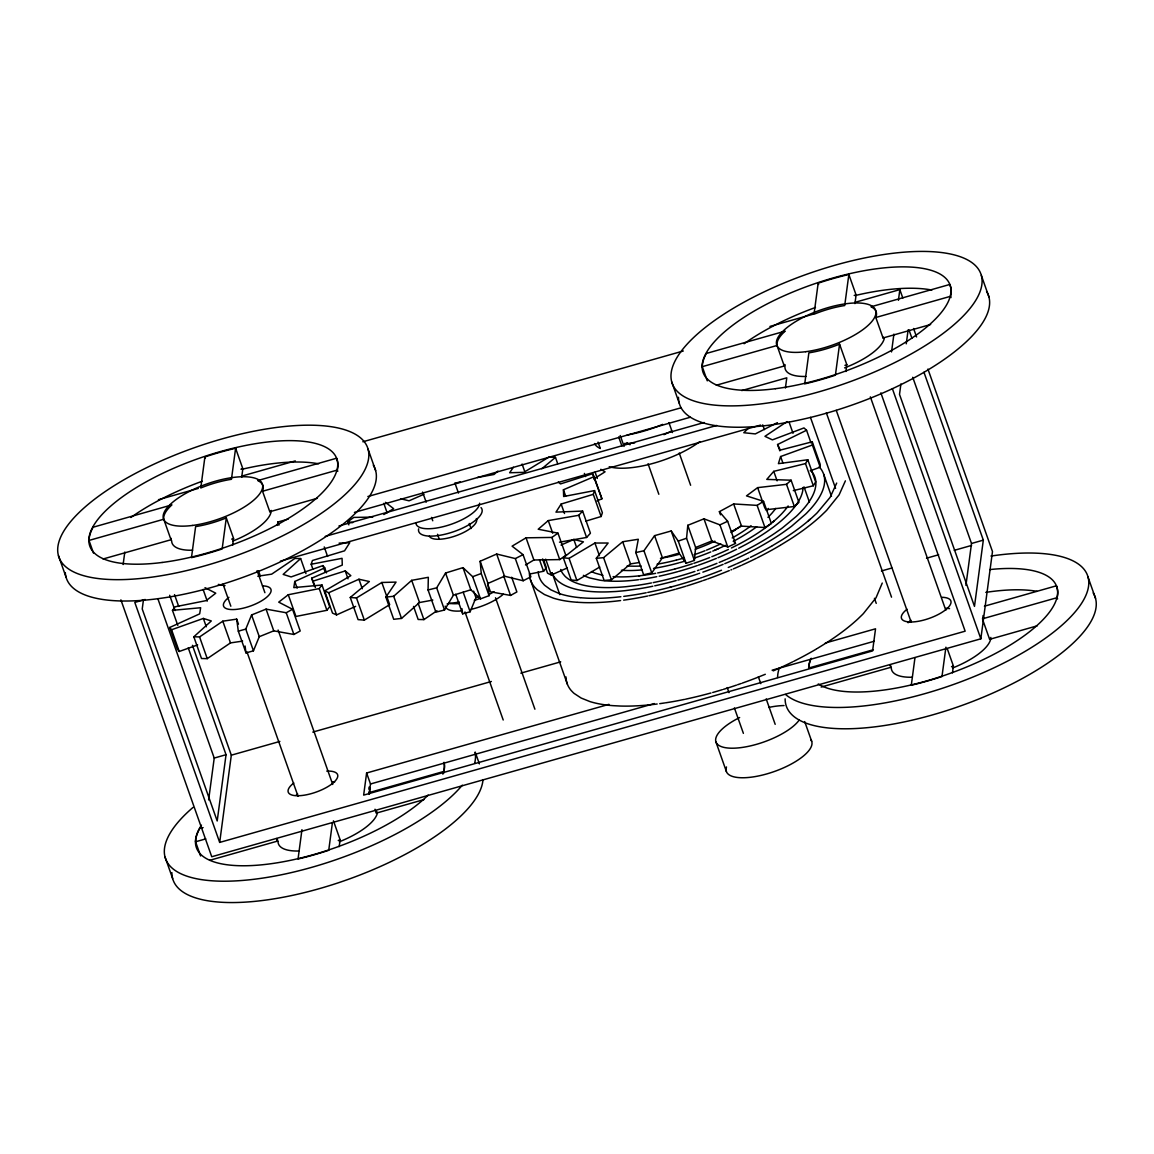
<?xml version="1.0" encoding="UTF-8"?>
<svg xmlns="http://www.w3.org/2000/svg" width="1154" height="1154" viewBox="0 0 1154 1154"><rect width="100%" height="100%" fill="white"/><g stroke="black" fill="none" stroke-linecap="round" stroke-linejoin="round"><path stroke-width="1.5" d="M487.998 583.419L504.5 576.192L523.18 580.75L530.883 576.812L523.05 554.656L515.333 558.579L496.667 554.035L480.165 561.248L487.998 583.419L489.094 595.666L480.511 598.854L470.832 589.809L453.407 595.204L444.521 610.004L435.895 612.139L428.062 589.968L428.322 577.303L411.689 580.347L393.687 596.257L385.869 597.137L393.716 619.294L401.52 618.429L419.522 602.518L432.837 600.08M694.391 560.426L686.558 538.254L687.798 525.315L703.969 518.824L719.937 524.868L727.64 521.291L735.487 543.447L727.785 547.039L711.816 540.995L695.631 547.472L694.391 560.426L686.096 563.253L679.057 553.127L671.21 530.97L654.578 535.644L643.946 550.761L635.796 552.564L643.629 574.735L651.779 572.918L662.425 557.815L679.057 553.127M123.132 564.522L124.791 552.059M143.399 600.268L142.23 608.995L217.197 820.97L226.04 754.702L188.261 647.87M204.907 456.941L200.767 487.983A52.406 18.522 -19.5 0 1 231.449 479.299L235.604 448.257A130.993 46.319 -19.5 0 0 204.907 456.941L205.369 458.225M226.299 517.886L222.159 548.943A130.993 46.319 -19.5 0 1 191.477 557.642L195.617 526.599A52.406 18.522 -19.5 0 0 226.299 517.886L233.555 538.384L232.632 545.279M241.691 477.367L242.845 468.74L235.604 448.257M208.629 799.91L214.226 758.063L157.838 598.652M880.863 392.879L965.148 631.18L219.678 842.42L231.319 755.178L192.458 645.331M277.393 525.431L277.84 522.026L288.226 519.084M301.959 829.668L298.049 858.994A130.993 46.319 -19.5 0 0 328.731 850.282L332.41 822.687M339.204 846.632L340.127 839.723L333.434 820.811M608.951 704.344L366.611 773.007L363.654 795.12L872.583 650.914L875.54 628.8L825.341 643.023M369.121 794.197L370.492 783.984L366.611 773.007M785.412 388.032L786.783 377.82L741.777 390.586M818.157 283.177L814.017 314.22A52.406 18.522 -19.5 0 1 844.714 305.536L848.854 274.493A130.993 46.319 -19.5 0 0 818.157 283.177L818.619 284.461M839.564 344.123L835.409 375.18A130.993 46.319 -19.5 0 1 804.727 383.878L808.867 352.835A52.406 18.522 -19.5 0 0 839.564 344.123L846.805 364.621L845.882 371.516M854.941 303.603L856.095 294.977L848.854 274.493M891.537 351.927L893.903 334.126M898.418 300.314L899.846 289.625L854.811 302.391M900.913 383.95L899.514 394.408L974.481 606.384L983.323 540.13L923.95 372.237M906.265 343.834L908.126 329.885M914.978 657.636L911.299 685.216A130.993 46.319 -19.5 0 0 941.981 676.518L945.905 647.192M952.454 672.854L953.377 665.959L947.246 648.62M965.927 585.323L971.509 543.476L912.742 377.286M120.896 599.849L211.745 856.744L980.842 638.811L992.483 551.583L927.931 369.064M326.51 572.889L324.736 567.869L294.789 581.472L293.808 587.617L321.995 585.006L329.683 606.73L326.914 610.293L295.958 616.467L288.269 594.743L319.225 588.569L321.995 585.006M635.796 552.564L638.292 539.264L622.684 541.745L603.585 557.67L596.301 558.305L604.148 580.462L611.418 579.827L630.517 563.902L639.186 562.532M882.247 583.058L876.045 597.743L863.394 613.582A171.47 60.628 -19.5 0 1 861.706 615.284L858.143 618.717A170.504 60.282 -19.5 0 1 856.282 620.434L854.335 622.15A169.955 60.095 -19.5 0 1 839.146 634.181L836.751 635.897A169.566 59.95 -19.5 0 1 826.682 642.677L817.263 648.49M836.693 483.064L830.13 497.345L817.306 512.664A162.022 57.282 -19.5 0 1 815.647 514.295L812.142 517.54A160.738 56.82 -19.5 0 1 793.606 532.182L791.298 533.783A160.377 56.705 -19.5 0 1 781.561 540.173L772.372 545.698M845.392 480.843L839.117 494.85L826.812 510.14A171.47 60.628 -19.5 0 1 825.124 511.842L821.561 515.275A170.504 60.282 -19.5 0 1 819.701 516.992L817.753 518.709A169.955 60.095 -19.5 0 1 802.564 530.753L800.169 532.456A169.566 59.95 -19.5 0 1 790.101 539.235L780.566 545.121M811.031 442.92L806.559 430.254L777.58 444.506L780.335 450.089L812.243 441.794L812.387 445.011L780.609 456.537L778.402 463.663L807.814 459.754L815.662 481.91L813.339 485.762L793.288 490.652M312.849 568.994L311.176 564.248L312.431 560.498L344.57 550.804L349.734 542.712L339.088 543.145M585.9 521.103L601.119 516.516L593.286 494.345L594.541 490.594L563.657 496.523L563.426 489.758L594.079 476.631L592.608 473.717L560.483 483.93L558.247 482.026M601.119 516.516L602.374 512.751L594.541 490.594M253.447 650.813L245.773 629.089L251.586 614.967L266.069 609.124L286.221 612.745L292.539 609.269L300.213 630.993L293.895 634.469L273.758 630.849L259.275 636.691L253.447 650.813L246.004 652.89L238.315 631.166L236.685 619.135L222.809 621.184L199.57 636.921L193.829 636.792L201.503 658.516L207.244 658.645L230.483 642.908L242.628 641.105M455.729 594.252L462.667 613.856L470.125 611.779L475.938 597.657L473.63 591.122M428.062 589.968L436.674 587.833L445.559 573.033L462.985 567.638L472.664 576.697L480.511 598.854M765.463 509.808L794.356 506.491L798.929 502.365L791.096 480.208L766.79 479.4L773.757 471.351L805.492 463.591L807.814 459.754M593.286 494.345L561.147 504.038L555.983 512.131L582.611 511.063L590.444 533.22L586.593 537.461L559.488 542.164M385.869 597.137L396.053 582.092L381.83 582.481L356.485 597.945L350.253 597.469L358.086 619.626L364.332 620.116L389.677 604.653L381.83 582.481M513.357 467.283L509.65 472.751L523.887 472.347L549.217 456.897L555.463 457.373L557.699 463.706M775.762 508.395L775.286 509.044A103.846 36.712 -19.5 0 1 774.522 510.054L772.17 512.91A102.461 36.221 -19.5 0 1 770.136 515.117L767.929 517.338M766.92 510.558L767.136 510.256A93.936 33.206 -19.5 0 0 768.391 508.452M787.201 507.27L785.586 509.347A116.482 41.183 -19.5 0 1 784.633 510.501L782.614 512.794A115.789 40.938 -19.5 0 1 768.333 525.647L765.261 527.941A115.89 40.967 -19.5 0 1 763.645 529.109L758.611 532.571A114.563 40.505 -19.5 0 1 747.677 539.351L745.758 540.447A113.986 40.303 -19.5 0 1 743.811 541.543L739.829 543.707A114.159 40.361 -19.5 0 1 737.795 544.775L731.42 547.991M596.301 558.305L608.129 543.015L594.93 543.044L569.066 558.377L563.311 557.786L571.143 579.943L576.913 580.549L599.734 567.018M177.788 625.381L172.465 610.336L175.235 606.773L206.191 600.614L215.755 593.199L204.994 587.66M529.816 574L543.577 571.259L546.347 567.696L543.462 559.531M525.503 564.984L533.884 559.993L559.733 559.589L565.806 555.305L557.973 533.134L538.211 529.224L548.265 520.598L578.745 515.29L582.611 511.063M748.758 427.874L743.796 432.721L755.322 433.918L777.421 422.638M193.829 636.792L211.312 620.953L203.349 618.429L171.571 629.752L169.725 627.473L199.671 613.87L200.652 607.74L172.465 610.336M305.954 573.596L300.646 558.55L283.148 574.403L291.125 576.928L322.904 565.59L324.736 567.869M731.492 531.504L741.503 526.109L764.972 527.537L771.391 523.512L763.559 501.341L746.508 495.874L757.63 487.637L786.523 484.319L791.096 480.208M497.893 471.077L494.027 474.482L477.395 477.525M810.31 519.17L808.406 520.8M774.118 520.944L772.747 522.113M350.253 597.469L369.352 581.529L358.937 579.236L328.731 592.723L324.663 590.949L350.83 575.658L345.234 570.913L313.109 581.126L311.638 578.212L342.276 565.071L342.06 558.32L311.176 564.248M541.817 468.755L555.463 457.373M563.311 557.786L583.405 541.846L573.798 539.452L561.032 545.077M288.269 594.743L278.72 602.143L292.539 609.269M348.869 524.868L347.743 521.709L353.831 517.41L372.771 517.122M523.05 554.656L512.087 546.159L526.051 537.822L551.886 537.432L557.973 533.134M413.55 606.413L418.166 619.482L423.907 619.611L436.977 610.754M787.071 421.585L764.943 436.327L772.415 439.876L803.977 427.932L806.559 430.254M735.689 529.513L733.295 531.071M593.646 478.997L605.071 471.827L600.801 469.289M720.5 514.814L719.375 511.655L733.655 503.952L757.125 505.38L763.559 501.341M731.016 532.484L732.054 531.85A78.501 27.754 -19.5 0 0 737.997 527.926L739.108 527.133A79.063 27.956 -19.5 0 0 741.286 525.546M383.849 514.511L393.629 508.683L385.407 502.307M780.09 545.409L779.267 545.885A168.83 59.691 -19.5 0 1 758.741 557.079L757.24 557.844M816.556 648.909L815.849 649.327A168.83 59.691 -19.5 0 1 795.322 660.521L793.822 661.271M771.911 545.957L771.117 546.419A159.54 56.402 -19.5 0 1 751.427 556.892L750.475 557.368M732.213 537.937L733.785 537.057A91.743 32.442 -19.5 0 0 744.085 530.739L745.455 529.816A92.378 32.658 -19.5 0 0 751.095 525.777M487.536 583.635L490.421 591.8L510.558 595.435L516.877 591.944L511.684 577.245M738.69 548.208L745.455 544.674A123.492 43.664 -19.5 0 0 747.604 543.505L751.817 541.139A123.016 43.491 -19.5 0 0 753.879 539.942L755.899 538.745A123.925 43.809 -19.5 0 0 767.396 531.359L772.646 527.609A125.483 44.357 -19.5 0 0 774.334 526.354L777.551 523.829A124.747 44.112 -19.5 0 0 782.08 520.05L783.508 518.781A125.137 44.241 -19.5 0 0 792.149 510.025L794.197 507.572A126.046 44.559 -19.5 0 0 795.135 506.346L796.866 503.923A125.757 44.458 -19.5 0 0 799.073 500.36L799.708 499.192A126.435 44.703 -19.5 0 0 802.621 491.33L802.809 490.262A127.07 44.919 -19.5 0 0 803.069 487.478M746.609 553.704L744.835 554.569A145.433 51.411 -19.5 0 1 736.67 558.449M756.187 558.363L755.668 558.623A168.066 59.417 -19.5 0 1 746.277 563.138L742.008 565.085M792.769 661.79L792.25 662.05A168.066 59.417 -19.5 0 1 782.845 666.565L773.209 670.907M736.627 549.232L734.362 550.343A122.67 43.376 -19.5 0 1 727.438 553.603L720.356 556.718A123.016 43.491 -19.5 0 1 717.932 557.743M740.075 553.112L740.277 553.011A136.648 48.309 -19.5 0 0 757.298 544.082L759.62 542.755A137.239 48.526 -19.5 0 0 774.824 533.278L780.753 529.123A138.119 48.829 -19.5 0 0 782.643 527.724L796.101 516.545A137.975 48.785 -19.5 0 0 797.573 515.16L800.342 512.376A138.841 49.088 -19.5 0 0 802.895 509.621L804.093 508.236A139.259 49.233 -19.5 0 0 810.916 498.845L811.666 497.547A139.908 49.463 -19.5 0 0 815.2 488.777L815.662 486.397A140.384 49.636 -19.5 0 0 815.878 484.089L815.849 481.838A140.73 49.752 -19.5 0 0 815.575 479.675L815.344 478.636A140.11 49.535 -19.5 0 0 815.056 477.597L814.291 475.592A141.264 49.939 -19.5 0 0 812.027 471.856L811.781 471.568M748.744 558.219L748.499 558.334A158.949 56.2 -19.5 0 1 739.512 562.546L736.988 563.686M739.209 553.531L737.752 554.223A136.273 48.179 -19.5 0 1 730.006 557.8L726.948 559.156M720.745 543.851L719.043 544.659A90.69 32.067 -19.5 0 1 712.105 547.789L708.556 549.29A90.142 31.865 -19.5 0 1 706.782 550.011L706.479 550.126M728.419 549.434L727.366 549.939A113.453 40.116 -19.5 0 1 720.861 552.881L714.239 555.709A113.164 40.015 -19.5 0 1 712.004 556.617L711.83 556.69M735.747 558.882L728.304 562.186A144.885 51.223 -19.5 0 1 725.491 563.383L724.77 563.686M718.553 548.583L714.701 550.27M740.94 565.561L734.737 568.302M324.663 590.949L332.511 613.106L336.564 614.894L355.648 606.369M735.963 564.133L728.261 567.465M542.539 558.969L547.573 573.221L551.309 574.995L567.263 567.956M423.907 494.301L409.05 500.807L400.568 498.73M726.068 559.531L722.981 560.858M597.08 500.865L601.912 498.802L594.079 476.631M734.189 568.533L733.367 568.879M731.737 569.586L730.915 569.932M723.111 564.378L722.635 564.58A144.755 51.18 -19.5 0 1 714.023 568.028L711.124 569.138M729.285 570.61L720.154 574.288A167.518 59.229 -19.5 0 1 710.085 578.096L707.835 578.919M765.304 674.282L756.736 677.73A167.518 59.229 -19.5 0 1 746.667 681.538L742.152 683.154M710.806 551.915L708.83 552.723A99.258 35.096 -19.5 0 1 696.886 557.223L695.573 557.685M716.374 558.392L715.552 558.724A122.021 43.145 -19.5 0 1 698.43 565.186M719.202 562.431L719.432 562.344A135.306 47.833 -19.5 0 0 722.101 561.233M475.938 597.657L479.155 596.358M716.966 563.34L716.749 563.426A135.609 47.949 -19.5 0 1 708.628 566.585L707.719 566.917M721.495 570.235L714.658 572.903A158.156 55.911 -19.5 0 1 705.094 576.423L702.959 577.173M704.979 550.732L703.175 551.439A89.853 31.764 -19.5 0 1 694.102 554.742M710.157 569.499L708.224 570.22A144.755 51.18 -19.5 0 1 705.31 571.288L702.858 572.153M472.664 576.697L481.247 573.495L480.165 561.248M706.811 567.263L703.161 568.59A135.306 47.833 -19.5 0 1 700.449 569.542M810.195 470.818L820.22 467.182L820.076 463.966L812.243 441.794M169.725 627.473L177.413 649.197L179.245 651.476L197.651 644.913M706.695 579.322L703.32 580.52M741.027 683.557L737.637 684.726M701.892 577.548L700.29 578.111M699.05 570.033L697.449 570.581M699.685 573.264L698.963 573.509M702.18 580.909L699.915 581.674A166.825 58.984 -19.5 0 1 689.717 585.006L686.875 585.9M697.218 565.604L695.963 566.037A121.372 42.914 -19.5 0 1 678.653 571.403L678.451 571.461M671.21 530.97L678.263 541.082L686.558 538.254M697.982 573.841L696.511 574.346A144.149 50.964 -19.5 0 1 678.884 579.798L677.888 580.087M699.223 578.471L695.473 579.726A157.651 55.738 -19.5 0 1 685.822 582.784L679.389 584.689A157.002 55.507 -19.5 0 1 647.769 592.435M694.924 571.432L694.016 571.735M692.342 563.801L691.563 564.061A111.996 39.597 -19.5 0 1 675.566 568.792L675.205 568.893M693.092 572.038L692.184 572.326A134.787 47.646 -19.5 0 1 675.681 577.26L674.051 577.692M455.397 483.281L460.143 481.809M723.457 689.327L726.299 688.448A166.825 58.984 -19.5 0 0 736.497 685.115M685.75 586.246L682.908 587.097A166.58 58.897 -19.5 0 1 676.114 589.059M722.332 689.674L719.49 690.525A166.58 58.897 -19.5 0 1 712.696 692.501M158.444 499.696L198.286 488.416M241.604 476.14L295.294 460.922M362.861 441.78L683.312 350.975M769.934 326.438L813.238 314.162M337.011 459.508L336.55 458.239L257.746 480.569A52.406 18.522 -19.5 0 1 262.549 491.258L269.805 511.741L317.379 498.268M950.261 285.745L949.814 284.461L871.01 306.791A52.406 18.522 -19.5 0 1 875.814 317.494L883.055 337.978L930.629 324.505M89.002 540.433L163.767 519.242A52.406 18.522 -19.5 0 1 171.917 504.889L93.113 527.219A130.993 46.319 -19.5 0 0 89.002 540.433L93.46 553.04M262.549 491.258L337.314 470.067A130.993 46.319 -19.5 0 0 336.55 458.239M702.252 366.669L777.017 345.479A52.406 18.522 -19.5 0 1 785.167 331.126L706.363 353.441A130.993 46.319 -19.5 0 0 702.252 366.669L707.272 380.849M875.814 317.494L950.564 296.304A130.993 46.319 -19.5 0 0 949.814 284.461M103.052 558.998L171.008 539.74A52.406 18.522 -19.5 0 1 170.936 538.211M716.302 385.234L784.258 365.977A52.406 18.522 -19.5 0 1 784.186 364.448M367.866 496.523L681.192 407.751M354.437 512.405L690.265 417.258M338.944 525.993L704.2 422.494M325.226 536.379L716.721 425.451M145.202 599.474L134.802 602.417L219.678 842.42M280.422 561.147L760.645 425.076M214.226 758.063L226.04 754.702M971.509 543.476L983.323 540.13M231.319 755.178L279.859 741.431M312.792 732.098L491.359 681.495M520.829 673.143L560.714 661.848M881.44 570.97L891.84 568.028M926.503 558.204L938.649 554.757M954.243 550.343L971.581 545.424M203.104 827.591L199.685 828.558A130.993 46.319 -19.5 0 0 195.574 841.771L200.594 855.965M984.42 606.196L1056.372 585.814L1056.833 587.097M370.492 783.984L654.376 703.551M772.098 670.2L874.227 641.249M195.574 841.771L205.773 838.886M369.583 793.88L369.121 792.596L443.886 771.42A130.993 46.319 -19.5 0 0 444.03 762.304M873.39 649.716L808.824 668.007A130.993 46.319 -19.5 0 1 811.204 658.27M982.386 618.832L1057.136 597.657A130.993 46.319 -19.5 0 0 1056.372 585.814M209.624 860.336L277.58 841.078A52.406 18.522 -19.5 0 1 277.508 839.564M375.021 809.242L376.377 813.094L423.951 799.607M821.172 687.063L890.83 667.315A52.406 18.522 -19.5 0 1 890.758 665.8M982.833 620.116L989.627 639.33L1037.201 625.843M679.821 562.604L680.802 562.33A98.667 34.88 -19.5 0 0 684.812 561.147M238.315 631.166L245.773 629.089M677.643 571.677L676.186 572.081A120.795 42.698 -19.5 0 1 661.574 575.673L659.179 576.192M676.186 580.563L675.956 580.621A143.485 50.733 -19.5 0 1 655.703 585.612L654.736 585.828M674.975 589.377L672.739 589.997A166.306 58.796 -19.5 0 1 649.313 595.666L649.024 595.724M710.979 692.977L709.306 693.424A166.306 58.796 -19.5 0 1 685.894 699.108L685.606 699.165M679.446 554.223L679.317 554.266A75.27 26.614 -19.5 0 1 668.729 556.791L667.243 557.093A74.649 26.398 -19.5 0 1 660.463 558.305M673.157 577.938L672.941 577.995A134.181 47.444 -19.5 0 1 654.073 582.424L653.178 582.611M670.835 587.054L669.796 587.328M674.83 568.994L673.301 569.398A111.462 39.409 -19.5 0 1 659.886 572.514L657.679 572.947M676.331 560.094L677.672 559.748A89.305 31.576 -19.5 0 0 683.745 558.046M676.028 560.18L675.869 560.209A88.382 31.245 -19.5 0 1 657.131 564.176M684.495 699.396L682.605 699.786A165.7 58.58 -19.5 0 1 666.507 702.671L665.469 702.844M647.639 596.012L646.024 596.344A165.7 58.58 -19.5 0 1 629.925 599.243L623.679 600.152M646.197 592.752L644.682 593.055A156.454 55.32 -19.5 0 1 629.608 595.594L623.766 596.387M655.688 573.336L655.501 573.365A110.972 39.236 -19.5 0 1 646.947 574.807L642.778 575.399A110.092 38.919 -19.5 0 1 625.208 576.841L623.362 576.885A109.543 38.731 -19.5 0 1 613.091 576.625M664.415 702.988L659.727 703.666M257.789 576.221L271.666 574.158L294.905 558.435L300.646 558.55M447.146 603.874L459.292 602.071M637.686 585.294L626.189 586.679A133.431 47.17 -19.5 0 1 623.809 586.896L619.121 587.256A132.147 46.723 -19.5 0 1 616.827 587.386L610.163 587.602A132.147 46.723 -19.5 0 1 595.926 587.112L594.007 586.924A131.585 46.521 -19.5 0 1 582.121 584.847L580.606 584.429A131.008 46.319 -19.5 0 1 571.432 580.851L570.336 580.231A130.59 46.174 -19.5 0 1 568.287 578.933L566.455 577.534A130.214 46.03 -19.5 0 1 564.84 576.034L562.835 573.625A129.724 45.857 -19.5 0 1 560.714 569.499M640.023 579.51L640.571 579.438A119.684 42.309 -19.5 0 0 642.836 579.12L647.408 578.414A120.204 42.496 -19.5 0 0 656.785 576.683M638.537 579.712L638.35 579.726A119.511 42.251 -19.5 0 1 623.405 581.068L621.386 581.154A118.876 42.034 -19.5 0 1 608.144 581.025L606.384 580.909A118.256 41.804 -19.5 0 1 599.763 580.173L589.737 577.938A117.52 41.544 -19.5 0 1 588.482 577.519L586.102 576.611A117.391 41.501 -19.5 0 1 584.977 576.12L583.376 575.341M620.592 600.556L617.534 600.931A164.964 58.32 -19.5 0 1 599.95 602.417L597.166 602.532A164.445 58.133 -19.5 0 1 583.837 602.604L577.49 602.301M657.174 703.998L654.116 704.373A164.964 58.32 -19.5 0 1 636.532 705.844L633.748 705.974A164.445 58.133 -19.5 0 1 620.419 706.046L612.99 705.657A163.738 57.888 -19.5 0 1 597.498 703.536L595.507 703.089A163.262 57.729 -19.5 0 1 589.896 701.56L581.183 698.055L574.187 693.467A162.137 57.325 -19.5 0 1 573.163 692.559L571.302 690.64A161.791 57.195 -19.5 0 1 566.989 683.067L566.643 681.884A161.171 56.979 -19.5 0 1 566.008 676.936M639.734 575.774L638.696 575.889M620.881 596.733L618.039 597.036A155.602 55.017 -19.5 0 1 601.681 598.205L599.085 598.277A155.213 54.873 -19.5 0 1 586.751 598.161L580.996 597.772M576.986 602.258L576.409 602.215A163.738 57.888 -19.5 0 1 560.916 600.094L558.925 599.647A163.262 57.729 -19.5 0 1 553.314 598.118L544.486 594.555L537.605 590.04A162.137 57.325 -19.5 0 1 536.581 589.117L534.865 587.372A161.791 57.195 -19.5 0 1 530.407 579.625L530.061 578.442A161.171 56.979 -19.5 0 1 529.426 573.062M621.4 570.264L623.42 570.393A96.446 34.101 -19.5 0 0 624.877 570.465L627.877 570.538A96.359 34.057 -19.5 0 0 632.58 570.494L634.21 570.437A96.763 34.202 -19.5 0 0 642.1 569.888M580.433 597.729L579.914 597.671A154.434 54.599 -19.5 0 1 565.705 595.392L563.902 594.945A154.146 54.498 -19.5 0 1 558.796 593.387L550.847 589.824L544.775 585.381A152.602 53.949 -19.5 0 1 543.866 584.487L542.279 582.611A152.443 53.892 -19.5 0 1 538.745 575.269L538.514 574.129A151.838 53.675 -19.5 0 1 538.24 571.778M218.322 584.414L225.03 585.626M347.743 521.709L352.677 522.675M602.907 575.312L595.276 573.192A108.231 38.255 -19.5 0 1 594.18 572.773L592.117 571.879A107.827 38.125 -19.5 0 1 591.468 571.547M819.124 466.807L819.556 467.269A150.467 53.199 -19.5 0 1 822.297 471.12L823.278 473.183A149.674 52.911 -19.5 0 1 823.682 474.265L831.471 496.307M719.375 511.655L727.64 521.291M733.41 541.038L735.487 543.447M811.666 471.409L811.305 470.991A141.726 50.112 -19.5 0 0 810.786 470.414M601.912 498.802L592.608 473.717M981.347 275.445A163.753 57.888 -19.5 0 1 762.563 403.712A163.753 57.888 -19.5 0 1 735.704 306.892A163.753 57.888 -19.5 0 1 981.347 275.445L988.877 296.766M1087.977 576.986L1095.521 598.306M950.564 296.304L951.026 297.588M1057.136 597.657L1057.598 598.926M899.846 289.625L902.832 298.078M913.593 328.501L916.579 336.954M908.963 329.842L911.963 338.324M892.388 388.682L980.842 638.811M870.347 396.861L945.804 610.221M836.275 410.377L911.126 622.02M826.351 412.843L891.537 597.181M810.454 417.359L835.568 488.373M874.443 598.291L876.232 603.369M812.387 445.011L820.22 467.182M777.017 345.479L784.258 365.977M889.936 664.762L890.83 667.315M805.492 463.591L813.339 485.762M789.105 422.191L793.014 433.269M804.035 486.901L809.43 502.163M777.58 444.506L779.83 450.839M780.609 456.537L782.859 462.869M786.523 484.319L794.356 506.491M762.736 424.86L764.41 429.605M773.757 471.351L777.118 480.843M757.63 487.637L764.914 508.222M757.125 505.38L764.972 527.537M733.655 503.952L741.503 526.109M804.699 721.582L811.68 741.286M671.729 381.931L679.273 403.251M719.937 524.868L727.785 547.039M703.969 518.824L711.816 540.995M668.931 422.595L672.45 432.562M679.23 453.032L690.626 485.257M758.394 676.864L760.789 683.644M766.184 698.906L775.185 724.337M687.798 525.315L695.631 547.472M678.263 541.082L686.096 563.253M648.043 463.735L658.833 494.258M727.208 687.568L728.996 692.66M734.391 707.921L743.392 733.353M620.232 435.534L624.083 446.41M654.578 535.644L662.425 557.815M618.717 437.034L621.919 446.093M715.956 742.022L726.414 771.579M643.946 550.761L651.779 572.918M598.046 442.126L600.296 448.473A60.152 21.262 -19.5 0 1 594.526 443.54M622.684 541.745L630.517 563.902M595.075 472.116L597.31 478.448M584.4 473.4L585.525 476.559M603.585 557.67L611.418 579.827M594.93 543.044L599.416 555.709M578.745 515.29L586.593 537.461M563.426 489.758L565.676 496.09M561.147 504.038L564.508 513.53M573.798 539.452L576.596 547.371M569.066 558.377L576.913 580.549M548.265 520.598L552.752 533.263M551.886 537.432L559.733 559.589M522.084 464.038L524.882 471.957M552.03 572.629L559.82 594.671M545.712 559.156L551.309 574.995M539.524 559.82L543.577 571.259M526.051 537.822L533.884 559.993M530.407 579.625L567.393 684.221M515.333 558.579L523.18 580.75M496.667 554.035L504.5 576.192M503.634 575.832L510.558 595.435M454.892 482.963L458.484 493.09M469.231 523.483L471.02 528.546M495.499 597.772L534.908 709.205M481.247 573.495L489.094 595.666M462.985 567.638L470.832 589.809M463.187 592.175L470.125 611.779M422.595 492.08L426.172 502.206M431.553 517.396L432.75 520.771M437.525 534.288L439.313 539.351M464.99 611.952L503.202 720.009M445.559 573.033L453.407 595.204M436.674 587.833L444.521 610.004M368.083 449.209A163.753 57.888 -19.5 0 1 149.313 577.49A163.753 57.888 -19.5 0 1 122.454 480.655A163.753 57.888 -19.5 0 1 368.083 449.209L375.627 470.529M475.304 752.394L479.372 763.876M411.689 580.347L419.522 602.518M383.792 503.36L387.153 512.852M418.137 603.268L423.907 619.611M393.687 596.257L401.52 618.429M337.314 470.067L337.761 471.351M443.886 771.42L444.333 772.704M358.937 579.236L362.298 588.728M356.485 597.945L364.332 620.116M345.234 570.913L348.032 578.818M324.231 546.938L327.592 556.444M322.904 565.59L325.269 572.283M328.731 592.723L336.564 614.894M319.225 588.569L326.914 610.293M313.109 581.126L315.345 587.458M311.638 578.212L314.436 586.117M277.84 522.026L278.951 525.171M294.789 581.472L297.155 588.165M286.221 612.745L293.895 634.469M258.51 570.855L260.285 575.875M257.097 570.639L264.901 592.694M278.114 630.041L332.727 784.475M266.069 609.124L273.758 630.849M251.586 614.967L259.275 636.691M236.685 619.135L238.46 624.141M223.025 584.14L230.829 606.211M247.028 652.039L298.049 796.289M222.809 621.184L230.483 642.908M203.104 589.42L207.244 601.119M203.349 618.429L206.306 626.781M163.767 519.242L171.008 539.74M276.671 838.525L277.58 841.078M199.57 636.921L207.244 658.645M174.528 594.627L178.711 606.456M169.667 595.291L175.062 610.567M171.571 629.752L179.245 651.476M58.479 555.694L66.009 577.014M165.123 857.234L172.653 878.555M823.682 474.265L823.999 475.347A149.847 52.969 -19.5 0 1 824.461 477.597L824.663 479.934A149.847 52.969 -19.5 0 1 824.591 482.343L824.259 484.839A149.227 52.767 -19.5 0 1 821.071 494.056L820.364 495.427A148.563 52.521 -19.5 0 1 813.657 505.337L812.445 506.794A147.928 52.305 -19.5 0 1 809.863 509.722L807.064 512.679A147.323 52.089 -19.5 0 1 805.579 514.15L791.759 526.08A147.597 52.175 -19.5 0 1 789.798 527.566L783.653 532.008A146.601 51.829 -19.5 0 1 767.799 542.192L765.39 543.606A145.995 51.613 -19.5 0 1 747.518 553.242M461.961 608.692L462.667 613.856M245.066 646.009L246.004 652.89M986.555 291.428A163.753 57.888 -19.5 0 1 849.459 405.948A163.753 57.888 -19.5 0 1 678.494 397.293M744.099 343.733A130.993 46.319 -19.5 0 1 815.474 307.469M855.071 295.554A130.993 46.319 -19.5 0 1 931.869 290.058M854.205 295.424A130.993 46.319 -19.5 0 1 856.095 294.977M883.344 337.127A52.406 18.522 -19.5 0 1 883.055 337.978M846.805 364.621A52.406 18.522 -19.5 0 1 844.93 365.371M884.209 338.728A52.406 18.522 -19.5 0 1 844.598 367.866M805.91 376.449A52.406 18.522 -19.5 0 1 785.196 364.823M1093.199 592.983A163.753 57.888 -19.5 0 1 956.103 707.489A163.753 57.888 -19.5 0 1 785.138 698.834M990.954 556.055A163.753 57.888 -19.5 0 1 1039.942 642.028A163.753 57.888 -19.5 0 1 785.6 694.492M777.594 677.513A163.753 57.888 -19.5 0 1 779.253 668.253M985.804 592.377A130.993 46.319 -19.5 0 1 1037.057 591.338M989.872 569.557A130.993 46.319 -19.5 0 1 1017.655 640.297A130.993 46.319 -19.5 0 1 818.258 683.961M808.709 668.065A130.993 46.319 -19.5 0 1 810.786 658.674M989.916 638.479A52.406 18.522 -19.5 0 1 989.627 639.33M953.377 665.959A52.406 18.522 -19.5 0 1 951.502 666.709M990.853 637.426A52.406 18.522 -19.5 0 1 952.555 668.022M912.28 677.225A52.406 18.522 -19.5 0 1 891.292 667.69M983.078 615.529A52.406 18.522 -19.5 0 1 982.674 617.981M482.992 779.614A163.753 57.888 -19.5 0 1 325.154 886.95A163.753 57.888 -19.5 0 1 171.888 872.597M475.073 752.192A163.753 57.888 -19.5 0 1 474.655 763.227M462.321 785.167A163.753 57.888 -19.5 0 1 243.191 880.387A163.753 57.888 -19.5 0 1 193.006 807.425M444.117 762.938A130.993 46.319 -19.5 0 1 442.862 774.146M428.148 795.092A130.993 46.319 -19.5 0 1 269.834 863.884A130.993 46.319 -19.5 0 1 201.46 825.139M376.882 811.406A52.406 18.522 -19.5 0 1 376.377 813.094M340.127 839.723A52.406 18.522 -19.5 0 1 338.252 840.473M377.329 813.267A52.406 18.522 -19.5 0 1 339.305 841.785M299.016 851.003A52.406 18.522 -19.5 0 1 278.027 841.454M369.078 787.086A52.406 18.522 -19.5 0 1 368.804 789.177M369.684 787.764A52.406 18.522 -19.5 0 1 369.121 792.596M373.305 465.206A163.753 57.888 -19.5 0 1 238.186 579.034A163.753 57.888 -19.5 0 1 65.288 572.586M130.849 517.497A130.993 46.319 -19.5 0 1 202.224 481.232M241.821 469.317A130.993 46.319 -19.5 0 1 318.605 463.821M240.955 469.188A130.993 46.319 -19.5 0 1 242.845 468.74M270.094 510.89A52.406 18.522 -19.5 0 1 269.805 511.741M233.555 538.384A52.406 18.522 -19.5 0 1 231.68 539.134M271.233 510.414A52.406 18.522 -19.5 0 1 232.935 541.01M192.646 550.227A52.406 18.522 -19.5 0 1 171.657 540.678M671.224 431.149A41.89 14.814 -19.5 0 1 663.896 434.669M634.642 442.963A41.89 14.814 -19.5 0 1 624.559 443.424M908.083 622.756A26.181 9.261 -19.5 0 1 910.939 620.217M945.963 608.288A26.181 9.261 -19.5 0 1 949.54 608.634M942.082 597.31A26.181 9.261 -19.5 0 1 945.299 610.048A26.181 9.261 -19.5 0 1 910.261 621.992A26.181 9.261 -19.5 0 1 907.058 609.24M296.145 795.265A26.181 9.261 -19.5 0 1 297.689 793.995M332.713 782.051A26.181 9.261 -19.5 0 1 334.602 782.167M326.77 771.103A26.181 9.261 -19.5 0 1 333.088 782.975A26.181 9.261 -19.5 0 1 297.674 795.755A26.181 9.261 -19.5 0 1 293.794 783.003M262.521 585.886A25.128 8.886 -19.5 0 1 265.608 598.118A25.128 8.886 -19.5 0 1 231.983 609.572A25.128 8.886 -19.5 0 1 228.896 597.339M699.829 441.607A60.152 21.262 -19.5 0 1 609.225 466.706M630.07 444.723A29.326 10.372 -19.5 0 1 627.011 442.617M662.656 424.369A60.152 21.262 -19.5 0 1 627.156 434.971M799.217 720.009A45.237 15.997 -19.5 0 1 730.136 748.167A45.237 15.997 -19.5 0 1 739.642 717.543M768.694 707.431A45.237 15.997 -19.5 0 1 784.028 705.556M810.945 739.916A45.237 15.997 -19.5 0 1 770.757 772.718A45.237 15.997 -19.5 0 1 726.501 766.963M627.156 565.907A86.824 30.696 -19.5 0 0 628.007 565.979L630.618 566.124A87.113 30.797 -19.5 0 0 634.729 566.196L636.157 566.181A87.343 30.884 -19.5 0 0 641.061 565.994M709.768 557.512A112.63 39.827 -19.5 0 1 693.857 563.311M788.139 505.971A116.583 41.212 -19.5 0 1 787.619 506.707M651.433 582.943A133.648 47.242 -19.5 0 1 638.523 585.165M695.314 549.261A76.525 27.061 -19.5 0 0 704.012 545.957L705.527 545.337A77.145 27.278 -19.5 0 0 714.917 541.154M678.797 562.878A97.729 34.548 -19.5 0 1 653.525 568.417M694.881 557.916A98.667 34.88 -19.5 0 1 694.218 558.147M725.462 545.352A99.922 35.327 -19.5 0 1 712.754 551.107M733.338 541.356A100.542 35.543 -19.5 0 0 740.248 537.519L741.921 536.538A101.148 35.76 -19.5 0 0 752.884 529.513L754.341 528.489A101.783 35.99 -19.5 0 0 756.692 526.787M552.146 572.947A139.086 49.175 -19.5 0 0 555.204 578.197L557.584 580.678A139.706 49.391 -19.5 0 0 559.488 582.207L561.594 583.635A139.706 49.391 -19.5 0 0 563.945 584.963L565.2 585.583A140.355 49.622 -19.5 0 0 575.543 589.146L577.231 589.55A140.947 49.824 -19.5 0 0 590.401 591.483L592.464 591.641A141.596 50.055 -19.5 0 0 608.115 591.872L615.399 591.526A141.553 50.04 -19.5 0 0 617.88 591.338L622.972 590.877A142.649 50.43 -19.5 0 0 625.569 590.603L638.927 588.785A142.851 50.502 -19.5 0 0 652.861 586.218M494.042 591.67A33.509 11.843 -19.5 0 1 488.632 594.685M480.006 598.45A33.509 11.843 -19.5 0 1 474.308 600.383M459.335 603.499A33.509 11.843 -19.5 0 1 449.31 603.282M503.317 594.209A33.509 11.843 -19.5 0 1 470.933 609.384M461.946 610.884A33.509 11.843 -19.5 0 1 445.17 606.124M479.574 503.216A33.509 11.843 -19.5 0 1 447.781 525.387A33.509 11.843 -19.5 0 1 415.887 522.647M481.002 507.601A33.509 11.843 -19.5 0 1 453.248 531.85A33.509 11.843 -19.5 0 1 418.642 528.835M476.342 518.579A25.128 8.886 -19.5 0 1 457.157 535.312A25.128 8.886 -19.5 0 1 429.375 536.264M775.358 388.71A130.993 46.319 -19.5 0 0 950.377 286.091A130.993 46.319 -19.5 0 0 753.865 311.248A130.993 46.319 -19.5 0 0 775.358 388.71M805.708 351.696A52.406 18.522 -19.5 0 0 875.713 310.642A52.406 18.522 -19.5 0 0 797.111 320.711A52.406 18.522 -19.5 0 0 805.708 351.696M162.108 562.474A130.993 46.319 -19.5 0 0 337.127 459.855A130.993 46.319 -19.5 0 0 140.615 485.012A130.993 46.319 -19.5 0 0 162.108 562.474M192.458 525.459A52.406 18.522 -19.5 0 0 262.463 484.406A52.406 18.522 -19.5 0 0 183.861 494.475A52.406 18.522 -19.5 0 0 192.458 525.459"/></g></svg>
